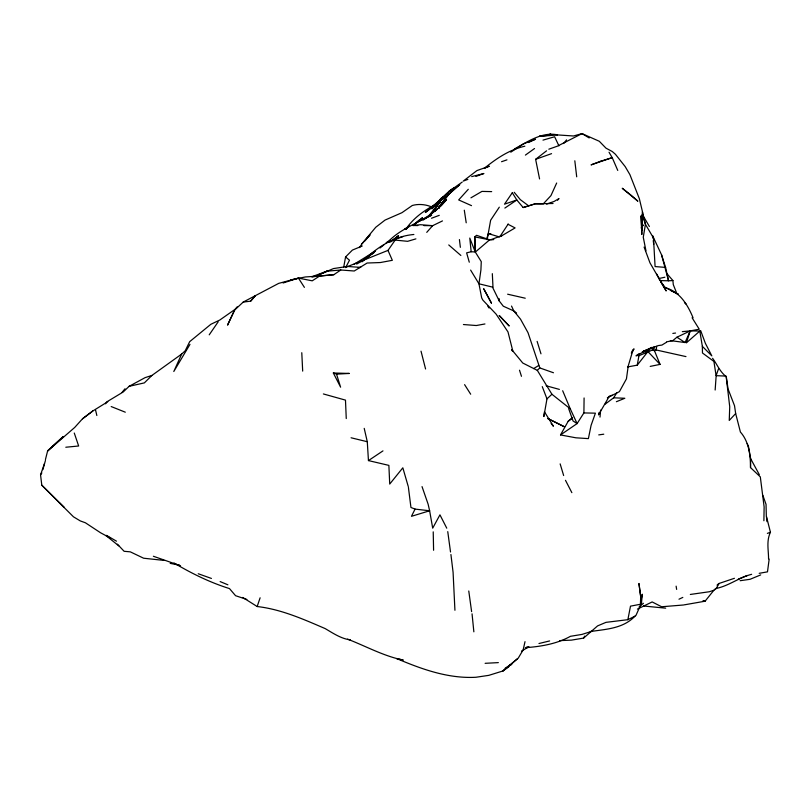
<?xml version="1.0" encoding="UTF-8"?>
<svg xmlns="http://www.w3.org/2000/svg" width="811" height="811" viewBox="0 0 811 811"><rect width="100%" height="100%" fill="white"/><g stroke="black" fill="none" stroke-linecap="round" stroke-linejoin="round"><path stroke-width="1.22" d="M763.891 520.743L764.134 506.976L760.312 476.878L750.52 467.602C750.449 455.224 748.999 441.66 740.402 432.02L735.668 413.549L734.523 405.723L728.065 388.996L726.291 376.709C719.894 371.864 717.157 364.382 712.575 358.28M583.9 412.921L595.406 413.164L591.077 425.4L588.391 438.619L575.911 437.808L560.513 434.929L577.097 423.585L583.9 412.921L584.092 397.968M750.52 467.602L750.651 458.691L748.533 446.76L747.195 443.526M641.156 227.952L643.336 224.992L642.008 226.563L642.353 211.965L645.444 224.302L653.484 238.039L655.085 266.566L665.588 267.407L668.558 280.799L672.897 280.545L673.292 284.641L676.861 293.592M641.825 224.201L641.815 234.521L641.075 215.797L641.724 230.334L642.251 214.733L641.927 221.829M642.008 226.563L642.728 212.806L639.342 198.654L629.904 174.629L625.2 166.62L615.427 154.283L612.264 151.525L605.999 148.17L599.299 141.276L582.024 133.612L573.509 135.984L558.88 135.011M656.586 346.388L656.342 350.007L654.477 350.768L652.237 349.683M715.15 390.02L716.103 376.578M600.008 417.097L600.596 410.102M590.286 631.546C606.02 629.224 623.193 628.606 634.901 616.228L635.986 615.356L641.511 602.999L642.271 594.21L641.156 599.633M769.163 559.114L767.49 571.846L759.187 573.316M42.851 469.67L45.416 460.557M487.147 239.661L490.635 220.227L499.312 207.16M542.265 386.624L546.979 398.86L543.857 416.55L544.475 411.836L553.416 426.241L551.145 423.454M627.532 366.947L637.243 365.163L639.332 353.535M343.722 267.083L345.567 256.955L352.4 250.082L362.253 245.997M559.519 640.629L571.431 640.132L583.606 638.095L597.595 625.889L605.989 622.351L627.856 619.685L630.502 606.152L640.426 604.256L640.69 596.43L638.946 583.464L641.511 602.999M525.011 641.663L523.146 649.915L518.27 658.076L502.962 670.961L488.81 675.35L475.925 677.266C448.209 678.766 421.801 669.207 396.731 658.593L402.895 659.982M762.816 495.278L766.04 504.33L766.324 516.07L770.45 532.269C766.223 540.947 768.585 550.091 768.564 558.901M599.086 412.525L598.508 414.877L609.355 396.163L612.254 395.21M45.436 459.594L47.606 450.987L48.518 449.983L63.288 436.5L47.606 450.987L74.703 427.458L82.509 418.79L92.789 410.995L107.802 401.698M486.924 238.13L488.394 233.629L490.787 233.619M242.732 597.454L257.168 606.527L260.118 597.798M41.797 485.191L63.998 507.28L41.797 485.191L40.55 474.83L44.493 463.517M735.668 413.549L729.251 420.433L729.728 406.716L726.2 376.902L725.967 376.091L716.103 375.665L718.597 368.589M670.362 340.6L685.072 342.536L690.212 330.888L699.254 329.215L692.097 317.77M638.216 356.029L652.713 349.886L654.132 346.713M237.197 306.822L234.855 309.498L219.74 320.061L210.86 324.288L189.683 341.654L185.212 350.778L181.654 354.072L173.797 371.499L189.977 344.371M556.67 183.022L550.943 195.633L542.883 204.281M234.855 309.498L227.546 325.13L234.602 310.106L243.239 302.057L278.7 283.374L298.418 278.082L312.235 280.829L319.595 276.034L333.808 274.706L340.792 269.992L354.245 271.006L367.119 263.028L380.359 262.541L392.342 260.311L387.993 250.396L395.17 240.086L407.639 241.323L415.901 238.87M560.513 434.929L568.197 421.254L572.556 417.452M446.76 528.184L439.947 514.843L432.699 528.154L429.627 510.778L415.08 509.105L411.461 516.313L429.627 510.778L428.137 504.239L422.034 486.61M583.606 638.095L584.65 636.098M345.628 267.63L349.49 260.209L345.567 256.955M438.822 208.376L445.705 197.387L448.838 194.204L439.116 206.673L448.838 194.204M631.414 352.998L632.742 350.859L628.231 365.964L626.437 378.879L619.411 391.642L607.348 397.816M105.582 403.817L106.788 401.881L123.181 391.997L129.131 386.31L145.078 377.652L151.91 375.442L181.654 354.072M631.394 353.109L634.05 348.882L632.306 350.403M604.986 404.263L613.643 397.806L616.989 392.534M359.516 247.629L362 243.746L370.019 234.886L364.95 240.877M438.65 208.508L443.333 201.24M500.306 236.021L508.203 224.018M434.868 209.258C440.363 201.27 445.888 192.46 454.545 187.574L449.02 191.437L462.199 182.09M434.25 209.988L440.444 201.027L450.44 190.22L440.353 199.232L444.367 196.566M40.55 474.83L41.868 472.925M209.218 334.831L218.159 321.845M432.304 212.806L440.444 201.027M438.852 203.348L440.231 201.452L428.654 216.071M405.703 229.503C412.981 218.301 424.143 210.465 435.76 204.271M637.243 365.163L649.388 349.663M511.194 664.888L512.562 663.134M250.64 301.185L255.313 295.691L250.64 301.185L243.239 302.057M563.635 143.537L566.544 139.877M684.433 604.824L705.083 601.204L713.873 590.256L716.184 588.614L719.022 583.474L734.421 578.294M122.086 392.342L124.995 388.763M441.083 205.974L446.516 199.739L434.797 211.448L437.413 208.964C423.454 221.738 404.344 226.35 390.527 239.407M406.656 228.672L409.119 225.853L406.047 229.361M557.532 200.236L559.002 198.543L554.177 201.412L546.584 204.119M426.738 232.362L432.679 225.661L442.482 220.916M468.282 189.308L458.681 199.932L471.515 205.639M437.139 203.52L431.837 208.822L441.143 198.279L445.259 195.745M442.431 198.219L444.195 196.455L442.147 198.087M717.259 585.228L719.022 583.474L717.188 585.045M151.91 375.442L144.348 382.893L129.131 386.31M512.593 351.356L511.64 349.531L522.771 363.034L537.308 370.353L539.802 367.92L553.467 372.756M416.256 223.096L419.571 219.913L413.387 225.316M546.979 398.86L551.926 394.258L537.308 370.353M362 243.746L375.746 227.273L385.043 220.085L401.921 212.705L412.282 205.497C418.628 203.662 426.028 204.413 432.06 207.119M699.812 331.06L686.39 342.86L690.212 330.888L699.812 331.06L702.346 346.338L702.478 352.998L713.913 361.442L716.103 375.665M508.781 666.774L502.962 670.961L517.55 658.684M489.621 239.833L475.388 252.018L474.77 236.883L476.554 235.302L489.621 239.833L474.77 236.883L475.256 251.968L481.268 261.639L480.913 269.992L478.956 283.799L481.683 297.901L482.89 300.141L496.109 314.121L507.99 331.922L512.836 351.092M413.448 225.336L422.46 217.713L413.255 225.417M441.235 198.857L425.309 212.502L432.01 207.606M639.119 606.912L643.447 603.293M682.335 331.648L690.212 330.888L676.932 337.214L672.795 340.64L666.571 341.867M363.612 260.513C377.409 247 394.197 236.234 413.874 234.48M362.041 261.811L372.29 253.367L365.051 259.246L356.658 264.082M380.024 248.014L383.806 244.922M385.691 243.381L390.415 239.519M365.852 258.658L375.554 250.944M392.656 240.451L398.515 235.808L392.676 240.157L402.905 236.65M539.568 178.927L535.625 159.321L546.563 150.816M374.641 251.562L369.816 255.262L373.861 252.839M82.509 418.79L92.789 410.995M391.51 241.039L398.515 235.808M525.416 155.094L534.53 148.525M568.197 421.254L572.1 418.435M638.5 354.113L636.017 355.877L652.287 347.301L643.407 351.295M353.758 264.467L373.567 252.201M504.858 208.072L516.82 199.982L523.166 207.545L535.361 203.774L553.031 203.49M364.22 428.37L367.282 441.721L368.447 460.587L382.964 450.886M423.139 220.075L427.194 217.368M514.407 148.95C527.697 141.753 542.184 131.392 558.069 134.961L539.356 136.299L547.182 135.407M505.121 668.274L510.808 664.533M510.768 152.184L523.541 143.831L535.493 139.218L528.437 142.533M533.638 368.589L538.727 365.467M666.419 342.313L661.908 345.08L658.208 345.587L642.292 351.792L647.877 351.528L660.053 364.392L650.219 366.39M408.136 226.989L404.719 228.996M500.691 236.396L515.097 227.921L507.98 224.262M521.493 651.101L528.924 646.772L526.471 647.137M470.938 197.833L481.937 191.406L491.669 191.619M423.433 219.213L431.726 215.148L418.324 221.697M627.856 619.685L634.901 616.228M319.301 274.747L326.792 271.209L340.792 269.992M678.979 599.207L682.821 597.403M319.595 274.513L326.792 271.209L311.89 276.733L319.595 276.034L305.321 276.956L290.551 279.947M547.496 135.255L550.639 133.845M523.166 207.545L535.361 203.774L541.596 203.966M751.645 574.32C738.922 577.462 728.278 586.343 715.241 588.624M323.143 273.013L333.433 268.583L347.402 266.464L360.682 267.387L358.29 267.65M760.708 574.898L750.053 579.297L740.129 580.706M616.38 401.719L624.825 398.272L613.643 397.806M738.324 579.115L747.255 575.465M387.993 250.396L345.861 267.265M643.447 351.345L653.818 347.301M431.513 218.25L439.258 215.341M491.05 239.61L502.202 235.454M467.856 179.393L463.263 181.086L476.929 170.584L489.276 166.194L484.299 168.343C496.342 158.53 509.44 149.67 524.849 146.203M475.875 176.443L483.903 173.493L471.698 176.605M767.368 533.374L770.45 532.269M535.625 159.321L551.561 153.644M548.814 149.194L557.35 146.193L582.024 133.612L589.171 137.941M501.563 161.713L506.946 159.858M637.405 609.112L652.156 601.934L661.634 606.76L683.622 604.986M713.873 590.256L709.351 591.746L690.333 594.453M283.09 282.988L298.418 278.082L304.409 287.378M591.442 631.424L581.974 634.415L570.468 636.3C556.681 643.964 540.947 646.539 525.396 647.695M542.985 140.121L554.623 136.765L558.921 145.848M471.171 251.734L469.782 238.069L475.256 251.968L471.171 251.734L466.619 252.87L469.285 262.196M395.17 240.086L387.202 242.043L390.811 241.921M538.97 643.518L549.625 640.943M658.836 278.548L664.878 277.22M484.948 323.964L476.3 325.525L463.426 324.532M672.836 333.412L675.553 333.047M598.731 434.889L603.769 434.199M488.881 240.097L493.787 239.569M65.803 447.236L78.657 445.999L74.267 433.023M311.89 276.733L333.808 274.706M336.524 374.135L349.267 373.445L333.341 372.999L340.61 387.182L336.524 374.135L333.341 372.999M485.13 663.317L498.339 662.617M417.807 225.549L412.85 225.509L420.574 224.708L432.679 225.661L424.001 225.6M665.699 608.169L643.61 606.01M257.168 606.527C280.951 609.223 303.365 619.188 325.181 628.596C333.007 633.178 341.208 638.784 350.382 639.879M660.235 280.576L668.558 280.799L661.553 254.816L652.571 235.636L652.906 238.12M164.035 560.411L143.638 558.221L130.297 551.845L124.124 551.298L117.372 544.171M170.188 563.371L179.383 565.166M525.244 298.215L507.625 294.2M403.128 660.063C383.502 656.058 366.004 646.235 347.584 639.139M368.447 460.587L388.875 465.382L389.726 484.055L402.834 467.805L408.237 486.468M351.072 437.778L367.282 441.721M685.964 356.597L656.342 350.007L653.413 348.416M546.158 385.762L559.377 389.402M488.394 233.629L499.657 237.005M153.38 556.265L180.518 565.754M323.376 393.943L345.476 400.117L346.256 418.557M703.066 600.545L705.083 601.204M246.858 599.451L235.565 595.7L229.472 588.573C210.029 582.501 191.548 573.428 174.041 563.006M198.239 573.742L211.418 578.436M415.08 509.105L410.944 507.483L408.409 487.381M111.188 406.554L125.299 412.191M220.146 581.578L227.891 584.812M664.462 287.459C679.557 291.22 687.525 304.439 693.06 317.77M670.474 290.368L678.391 294.312L665.182 287.388L660.661 281.62L666.186 290.946L649.966 262.835L644.106 247.091M652.713 349.886L654.477 350.768L660.053 364.392M110.428 538.088L100.544 532.756L85.388 522.771L80.309 520.936L73.477 516.82L59.162 502.567M106.484 535.361L116.48 541.17M676.932 337.214L685.072 342.536M528.214 205.538L520.327 199.658L514.194 192.288M568.683 408.683L573.032 420.95L577.097 423.585L570.255 408.805L551.926 394.258M516.587 313.046L513.809 310.937L503.296 306.203L499.241 300.952L492.551 287.246M106.069 535.635L118.832 545.884M684.443 302.665L686.238 304.206M448.747 244.942L460.861 255.455M702.346 346.338L711.825 355.887L705.357 343.276L700.684 330.675M667.189 273.936L672.897 280.545M487.796 306.183L489.094 308.048M649.388 226.502L642.576 214.824M464.591 384.637L470.684 394.207M470.613 270.083L478.956 283.799L492.997 287.216L492.318 273.662M609.031 152.225L612.214 157.638L617.759 170.432M750.651 458.691L759.339 474.678M656.687 274.027L660.093 280.535M565.48 480.305L571.856 492.652M511.528 306.061L513.809 310.937L520.52 319.169L528.012 332.682L539.802 367.92M562.672 390.73L570.255 408.805M642.748 216.081L645.444 224.302L643.265 237.238L645.972 250.822M519.506 370.201L521.463 376.304M661.553 254.816L665.588 267.407M537.125 341.38L540.978 353.819M560.148 463.882L563.645 475.52M421.021 351.163L425.572 368.985M95.546 410.001L96.844 415.506M498.846 298.904L499.241 300.952L498.795 298.489M676.121 586.15L676.638 589.404M464.297 210.181L466.213 222.802M468.768 590.996L471.607 611.616M447.753 531.631L450.521 551.997M653.24 240.614L653.737 244.354M459.421 239.58L460.364 247.325M450.926 554.531L453.085 572.302L454.93 610.267M574.817 160.791L576.702 176.818M766.466 516.779L766.973 521.625M472.053 613.836L473.857 631.82M301.783 352.714L302.685 371.114M433.226 531.854L433.591 550.263M512.299 192.754L504.503 204.169L516.82 199.982L512.299 192.754M458.154 185.871L449.071 193.991L459.796 184.584L458.154 185.871M600.464 161.298L591.057 164.886L612.214 157.638L600.464 161.298M564.537 426.829L547.729 418.476L564.537 426.829M631.434 195.522L622.24 188.253L637.872 201.189L631.434 195.522M509.044 325.84L499.282 315.58L509.044 325.84M491.446 303.132L483.782 288.878L491.446 303.132"/></g></svg>
